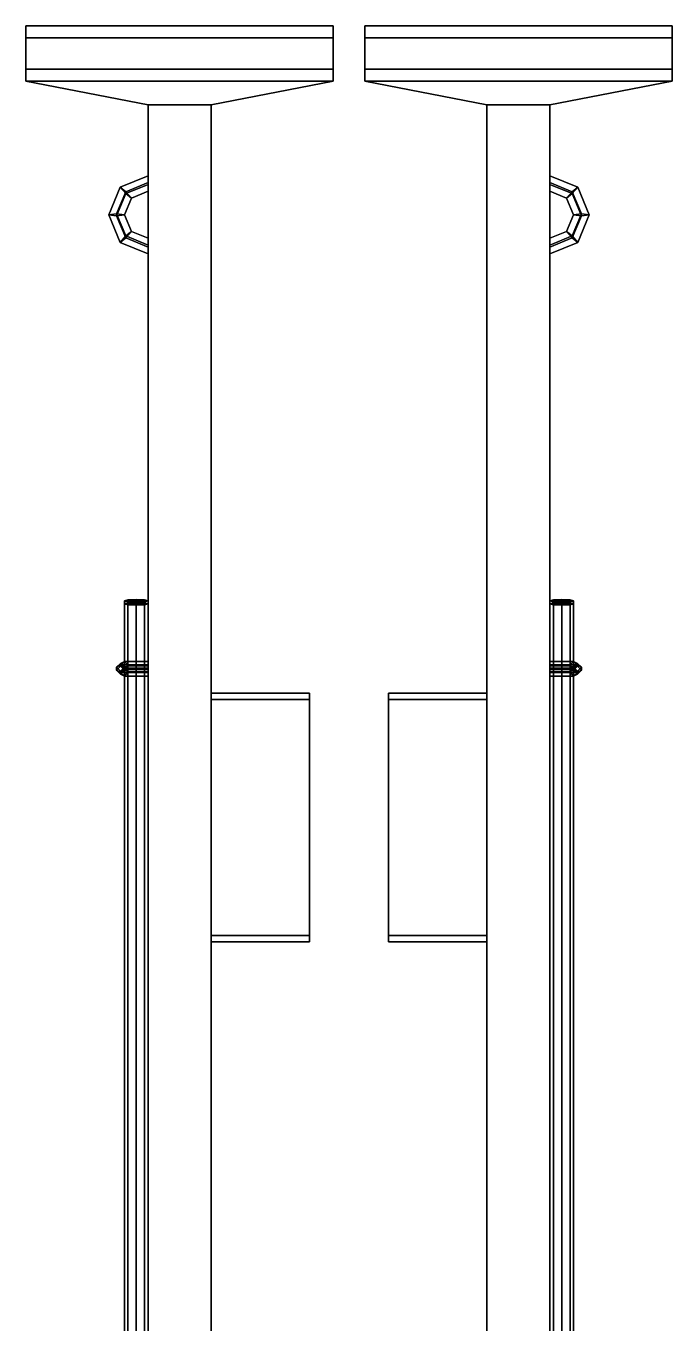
# Model space of a CAD drawing. Header units: millimetres. Extents: x -0.9 to 1, y -3.5 to 15.6.
# Drawn here: x -0.82 to 0.82, y 1.957 to 5.25 of the extents above; entities that cross this region are included whole.
import ezdxf

# ---------------------------------------------------------------- set-up
doc = ezdxf.new("R2010")
doc.units = ezdxf.units.MM
doc.layers.add('trail', color=3, linetype='Continuous')
doc.layers.add('trail2', color=3, linetype='Continuous')

msp = doc.modelspace()

# ---------------------------------------------------------------- linework, layer by layer
at = {"layer": 'trail'}
for points in [[(0.82, 5.25), (0.82, 5.11), (0.04, 5.11), (0.04, 5.25)], [(0.04, 5.11), (0.04, 5.14, 0.03), (0.04, 5.22, 0.03), (0.04, 5.25)], [(0.82, 5.25, 0.11), (0.82, 5.25), (0.04, 5.25), (0.04, 5.25, 0.11)], [(0.04, 5.25), (0.04, 5.22, 0.03), (0.04, 5.22, 0.09), (0.04, 5.25, 0.11)], [(0.04, 5.25, 0.11), (0.04, 5.11, 0.17), (0.82, 5.11, 0.17), (0.82, 5.25, 0.11)], [(0.04, 5.14, 0.12), (0.04, 5.11, 0.17), (0.04, 5.25, 0.11), (0.04, 5.22, 0.09)], [(0.82, 5.22, 0.03), (0.82, 5.14, 0.03), (0.82, 5.11), (0.82, 5.25)], [(0.82, 5.22, 0.09), (0.82, 5.22, 0.03), (0.82, 5.25), (0.82, 5.25, 0.11)], [(0.82, 5.25, 0.11), (0.82, 5.11, 0.17), (0.82, 5.14, 0.12), (0.82, 5.22, 0.09)], [(0.04, 5.22, 0.03), (0.04, 5.14, 0.03), (0.82, 5.14, 0.03), (0.82, 5.22, 0.03)], [(0.04, 5.22, 0.09), (0.04, 5.22, 0.03), (0.82, 5.22, 0.03), (0.82, 5.22, 0.09)], [(0.82, 5.22, 0.09), (0.82, 5.14, 0.12), (0.04, 5.14, 0.12), (0.04, 5.22, 0.09)], [(0.04, 5.14, 0.03), (0.04, 5.11), (0.04, 5.11, 0.17), (0.04, 5.14, 0.12)], [(0.82, 5.14, 0.12), (0.82, 5.14, 0.03), (0.04, 5.14, 0.03), (0.04, 5.14, 0.12)], [(0.82, 5.11, 0.17), (0.82, 5.11), (0.82, 5.14, 0.03), (0.82, 5.14, 0.12)], [(0.04, 5.11), (0.35, 5.05, 0.03), (0.35, 5.05, 0.17), (0.04, 5.11, 0.17)], [(0.82, 5.11), (0.51, 5.05, 0.03), (0.35, 5.05, 0.03), (0.04, 5.11)], [(0.04, 5.11, 0.17), (0.35, 5.05, 0.17), (0.51, 5.05, 0.17), (0.82, 5.11, 0.17)], [(0.51, 5.05, 0.17), (0.51, 5.05, 0.03), (0.82, 5.11), (0.82, 5.11, 0.17)], [(0.35, 5.05, 0.03), (0.35, 0.18, 0.56), (0.35, 0.18, 0.79), (0.35, 5.05, 0.17)], [(0.51, 5.05, 0.03), (0.51, 0.18, 0.56), (0.35, 0.18, 0.56), (0.35, 5.05, 0.03)], [(0.35, 5.05, 0.17), (0.35, 0.18, 0.79), (0.51, 0.18, 0.79), (0.51, 5.05, 0.17)], [(0.51, 0.18, 0.79), (0.51, 0.18, 0.56), (0.51, 5.05, 0.03), (0.51, 5.05, 0.17)], [(0.51, 4.8698, 0.1275), (0.51, 4.8525, 0.1498), (0.5666, 4.8292, 0.1527), (0.5807, 4.8408, 0.1311)], [(0.51, 4.8475, 0.1102), (0.51, 4.8698, 0.1275), (0.5807, 4.8408, 0.1311), (0.5666, 4.8243, 0.113)], [(0.51, 4.8525, 0.1498), (0.51, 4.8302, 0.1325), (0.5524, 4.8127, 0.1346), (0.5666, 4.8292, 0.1527)], [(0.51, 4.8302, 0.1325), (0.51, 4.8475, 0.1102), (0.5666, 4.8243, 0.113), (0.5524, 4.8127, 0.1346)], [(0.5807, 4.8408, 0.1311), (0.5666, 4.8292, 0.1527), (0.59, 4.7731, 0.1597), (0.61, 4.7706, 0.1399)], [(0.5666, 4.8243, 0.113), (0.5807, 4.8408, 0.1311), (0.61, 4.7706, 0.1399), (0.59, 4.7681, 0.12)], [(0.5666, 4.8292, 0.1527), (0.5524, 4.8127, 0.1346), (0.57, 4.7706, 0.1399), (0.59, 4.7731, 0.1597)], [(0.5524, 4.8127, 0.1346), (0.5666, 4.8243, 0.113), (0.59, 4.7681, 0.12), (0.57, 4.7706, 0.1399)], [(0.59, 4.7731, 0.1597), (0.57, 4.7706, 0.1399), (0.5524, 4.7285, 0.1451), (0.5666, 4.717, 0.1667)], [(0.57, 4.7706, 0.1399), (0.59, 4.7681, 0.12), (0.5666, 4.712, 0.127), (0.5524, 4.7285, 0.1451)], [(0.61, 4.7706, 0.1399), (0.59, 4.7731, 0.1597), (0.5666, 4.717, 0.1667), (0.5807, 4.7004, 0.1486)], [(0.59, 4.7681, 0.12), (0.61, 4.7706, 0.1399), (0.5807, 4.7004, 0.1486), (0.5666, 4.712, 0.127)], [(0.5666, 4.717, 0.1667), (0.5524, 4.7285, 0.1451), (0.51, 4.7111, 0.1473), (0.51, 4.6937, 0.1696)], [(0.5524, 4.7285, 0.1451), (0.5666, 4.712, 0.127), (0.51, 4.6888, 0.1299), (0.51, 4.7111, 0.1473)], [(0.5807, 4.7004, 0.1486), (0.5666, 4.717, 0.1667), (0.51, 4.6937, 0.1696), (0.51, 4.6714, 0.1522)], [(0.5666, 4.712, 0.127), (0.5807, 4.7004, 0.1486), (0.51, 4.6714, 0.1522), (0.51, 4.6888, 0.1299)], [(0.51, 3.7907, 0.279), (0.5188, 3.7933, 0.3), (0.54, 3.7944, 0.3087), (0.5612, 3.7933, 0.3)], [(0.5188, 3.7933, 0.3), (0.51, 3.7907, 0.279), (0.51, 0.8137, 0.6498), (0.5188, 0.8163, 0.6708)], [(0.5188, 3.7881, 0.2579), (0.51, 3.7907, 0.279), (0.5612, 3.7933, 0.3), (0.57, 3.7907, 0.279)], [(0.51, 3.7907, 0.279), (0.5188, 3.7881, 0.2579), (0.5188, 0.8111, 0.6287), (0.51, 0.8137, 0.6498)], [(0.51, 3.7833, 0.2194), (0.5188, 3.7859, 0.2405), (0.54, 3.787, 0.2492), (0.5612, 3.7859, 0.2405)], [(0.54, 3.7944, 0.3087), (0.5188, 3.7933, 0.3), (0.5188, 0.8163, 0.6708), (0.54, 0.8174, 0.6795)], [(0.54, 3.787, 0.2492), (0.5188, 3.7881, 0.2579), (0.57, 3.7907, 0.279), (0.5612, 3.7881, 0.2579)], [(0.5188, 3.7881, 0.2579), (0.54, 3.787, 0.2492), (0.54, 0.81, 0.62), (0.5188, 0.8111, 0.6287)], [(0.54, 3.787, 0.2492), (0.5188, 3.7859, 0.2405), (0.5188, 0.8089, 0.6113), (0.54, 0.81, 0.62)], [(0.5612, 3.7933, 0.3), (0.54, 3.7944, 0.3087), (0.54, 0.8174, 0.6795), (0.5612, 0.8163, 0.6708)], [(0.54, 3.787, 0.2492), (0.5612, 3.7881, 0.2579), (0.5612, 0.8111, 0.6287), (0.54, 0.81, 0.62)], [(0.5612, 3.7859, 0.2405), (0.54, 3.787, 0.2492), (0.54, 0.81, 0.62), (0.5612, 0.8089, 0.6113)], [(0.57, 3.7907, 0.279), (0.5612, 3.7933, 0.3), (0.5612, 0.8163, 0.6708), (0.57, 0.8137, 0.6498)], [(0.5612, 3.7881, 0.2579), (0.57, 3.7907, 0.279), (0.57, 0.8137, 0.6498), (0.5612, 0.8111, 0.6287)], [(0.5188, 3.7859, 0.2405), (0.51, 3.7833, 0.2194), (0.51, 0.8063, 0.5902), (0.5188, 0.8089, 0.6113)], [(0.5188, 3.7807, 0.1984), (0.51, 3.7833, 0.2194), (0.5612, 3.7859, 0.2405), (0.57, 3.7833, 0.2194)], [(0.51, 3.7833, 0.2194), (0.5188, 3.7807, 0.1984), (0.5188, 0.8037, 0.5692), (0.51, 0.8063, 0.5902)], [(0.54, 3.7796, 0.1897), (0.5188, 3.7807, 0.1984), (0.57, 3.7833, 0.2194), (0.5612, 3.7807, 0.1984)], [(0.5188, 3.7807, 0.1984), (0.54, 3.7796, 0.1897), (0.54, 0.8026, 0.5605), (0.5188, 0.8037, 0.5692)], [(0.54, 3.7796, 0.1897), (0.5612, 3.7807, 0.1984), (0.5612, 0.8037, 0.5692), (0.54, 0.8026, 0.5605)], [(0.57, 3.7833, 0.2194), (0.5612, 3.7859, 0.2405), (0.5612, 0.8089, 0.6113), (0.57, 0.8063, 0.5902)], [(0.5612, 3.7807, 0.1984), (0.57, 3.7833, 0.2194), (0.57, 0.8063, 0.5902), (0.5612, 0.8037, 0.5692)], [(0.58, 3.6282, 0.3496), (0.57, 3.6369, 0.3384), (0.51, 3.6369, 0.3384), (0.51, 3.6282, 0.3496)], [(0.57, 3.6369, 0.3384), (0.56, 3.6257, 0.3297), (0.51, 3.6257, 0.3297), (0.51, 3.6369, 0.3384)], [(0.57, 3.617, 0.3409), (0.58, 3.6282, 0.3496), (0.51, 3.6282, 0.3496), (0.51, 3.617, 0.3409)], [(0.56, 3.6257, 0.3297), (0.57, 3.617, 0.3409), (0.51, 3.617, 0.3409), (0.51, 3.6257, 0.3297)], [(0.56, 3.6257, 0.3297), (0.57, 3.6369, 0.3384), (0.58, 3.6319, 0.2987), (0.57, 3.622, 0.3)], [(0.57, 3.617, 0.3409), (0.56, 3.6257, 0.3297), (0.57, 3.622, 0.3), (0.58, 3.6121, 0.3012)], [(0.57, 3.6196, 0.1995), (0.56, 3.6109, 0.2107), (0.57, 3.6146, 0.2404), (0.58, 3.6245, 0.2392)], [(0.57, 3.6369, 0.3384), (0.58, 3.6282, 0.3496), (0.59, 3.622, 0.3), (0.58, 3.6319, 0.2987)], [(0.57, 3.622, 0.3), (0.58, 3.6319, 0.2987), (0.58, 3.6245, 0.2392), (0.57, 3.6146, 0.2404)], [(0.58, 3.6282, 0.3496), (0.57, 3.617, 0.3409), (0.58, 3.6121, 0.3012), (0.59, 3.622, 0.3)], [(0.58, 3.6084, 0.1908), (0.57, 3.6196, 0.1995), (0.58, 3.6245, 0.2392), (0.59, 3.6146, 0.2404)], [(0.58, 3.6121, 0.3012), (0.57, 3.622, 0.3), (0.57, 3.6146, 0.2404), (0.58, 3.6047, 0.2417)], [(0.58, 3.6319, 0.2987), (0.59, 3.622, 0.3), (0.59, 3.6146, 0.2404), (0.58, 3.6245, 0.2392)], [(0.59, 3.622, 0.3), (0.58, 3.6121, 0.3012), (0.58, 3.6047, 0.2417), (0.59, 3.6146, 0.2404)], [(0.57, 3.6196, 0.1995), (0.58, 3.6084, 0.1908), (0.51, 3.6084, 0.1908), (0.51, 3.6196, 0.1995)], [(0.56, 3.6109, 0.2107), (0.57, 3.6196, 0.1995), (0.51, 3.6196, 0.1995), (0.51, 3.6109, 0.2107)], [(0.57, 3.5997, 0.202), (0.56, 3.6109, 0.2107), (0.51, 3.6109, 0.2107), (0.51, 3.5997, 0.202)], [(0.58, 3.6084, 0.1908), (0.57, 3.5997, 0.202), (0.51, 3.5997, 0.202), (0.51, 3.6084, 0.1908)], [(0.56, 3.6109, 0.2107), (0.57, 3.5997, 0.202), (0.58, 3.6047, 0.2417), (0.57, 3.6146, 0.2404)], [(0.57, 3.5997, 0.202), (0.58, 3.6084, 0.1908), (0.59, 3.6146, 0.2404), (0.58, 3.6047, 0.2417)], [(0.1, 3.54, 0.2), (0.1, 2.9248, 0.2766), (0.1, 2.9408, 0.4056), (0.1, 3.5561, 0.329)], [(0.35, 3.5561, 0.329), (0.35, 3.54, 0.2), (0.1, 3.54, 0.2), (0.1, 3.5561, 0.329)], [(0.1, 3.5561, 0.329), (0.1, 2.9408, 0.4056), (0.35, 2.9408, 0.4056), (0.35, 3.5561, 0.329)], [(0.35, 3.54, 0.2), (0.35, 2.9248, 0.2766), (0.1, 2.9248, 0.2766), (0.1, 3.54, 0.2)], [(0.1, 2.9408, 0.4056), (0.1, 2.9248, 0.2766), (0.35, 2.9248, 0.2766), (0.35, 2.9408, 0.4056)]]:
    msp.add_3dface(points, dxfattribs=at)
at = {"layer": 'trail2'}
for points in [[(-0.82, 5.25, 0.11), (-0.82, 5.25), (-0.04, 5.25), (-0.04, 5.25, 0.11)], [(-0.82, 5.22, 0.09), (-0.82, 5.22, 0.03), (-0.82, 5.25), (-0.82, 5.25, 0.11)], [(-0.82, 5.25), (-0.82, 5.11), (-0.04, 5.11), (-0.04, 5.25)], [(-0.82, 5.22, 0.03), (-0.82, 5.14, 0.03), (-0.82, 5.11), (-0.82, 5.25)], [(-0.04, 5.25, 0.11), (-0.04, 5.11, 0.17), (-0.82, 5.11, 0.17), (-0.82, 5.25, 0.11)], [(-0.82, 5.25, 0.11), (-0.82, 5.11, 0.17), (-0.82, 5.14, 0.12), (-0.82, 5.22, 0.09)], [(-0.04, 5.25), (-0.04, 5.22, 0.03), (-0.04, 5.22, 0.09), (-0.04, 5.25, 0.11)], [(-0.04, 5.11), (-0.04, 5.14, 0.03), (-0.04, 5.22, 0.03), (-0.04, 5.25)], [(-0.04, 5.14, 0.12), (-0.04, 5.11, 0.17), (-0.04, 5.25, 0.11), (-0.04, 5.22, 0.09)], [(-0.04, 5.22, 0.09), (-0.04, 5.22, 0.03), (-0.82, 5.22, 0.03), (-0.82, 5.22, 0.09)], [(-0.04, 5.22, 0.03), (-0.04, 5.14, 0.03), (-0.82, 5.14, 0.03), (-0.82, 5.22, 0.03)], [(-0.82, 5.22, 0.09), (-0.82, 5.14, 0.12), (-0.04, 5.14, 0.12), (-0.04, 5.22, 0.09)], [(-0.82, 5.14, 0.12), (-0.82, 5.14, 0.03), (-0.04, 5.14, 0.03), (-0.04, 5.14, 0.12)], [(-0.82, 5.11, 0.17), (-0.82, 5.11), (-0.82, 5.14, 0.03), (-0.82, 5.14, 0.12)], [(-0.04, 5.14, 0.03), (-0.04, 5.11), (-0.04, 5.11, 0.17), (-0.04, 5.14, 0.12)], [(-0.51, 5.05, 0.17), (-0.51, 5.05, 0.03), (-0.82, 5.11), (-0.82, 5.11, 0.17)], [(-0.82, 5.11), (-0.51, 5.05, 0.03), (-0.35, 5.05, 0.03), (-0.04, 5.11)], [(-0.04, 5.11, 0.17), (-0.35, 5.05, 0.17), (-0.51, 5.05, 0.17), (-0.82, 5.11, 0.17)], [(-0.04, 5.11), (-0.35, 5.05, 0.03), (-0.35, 5.05, 0.17), (-0.04, 5.11, 0.17)], [(-0.35, 5.05, 0.17), (-0.35, 0.18, 0.79), (-0.51, 0.18, 0.79), (-0.51, 5.05, 0.17)], [(-0.51, 5.05, 0.03), (-0.51, 0.18, 0.56), (-0.35, 0.18, 0.56), (-0.35, 5.05, 0.03)], [(-0.51, 0.18, 0.79), (-0.51, 0.18, 0.56), (-0.51, 5.05, 0.03), (-0.51, 5.05, 0.17)], [(-0.35, 5.05, 0.03), (-0.35, 0.18, 0.56), (-0.35, 0.18, 0.79), (-0.35, 5.05, 0.17)], [(-0.5666, 4.8243, 0.113), (-0.5807, 4.8408, 0.1311), (-0.61, 4.7706, 0.1399), (-0.59, 4.7681, 0.12)], [(-0.5807, 4.8408, 0.1311), (-0.5666, 4.8292, 0.1527), (-0.59, 4.7731, 0.1597), (-0.61, 4.7706, 0.1399)], [(-0.51, 4.8475, 0.1102), (-0.51, 4.8698, 0.1275), (-0.5807, 4.8408, 0.1311), (-0.5666, 4.8243, 0.113)], [(-0.51, 4.8698, 0.1275), (-0.51, 4.8525, 0.1498), (-0.5666, 4.8292, 0.1527), (-0.5807, 4.8408, 0.1311)], [(-0.51, 4.8525, 0.1498), (-0.51, 4.8302, 0.1325), (-0.5524, 4.8127, 0.1346), (-0.5666, 4.8292, 0.1527)], [(-0.51, 4.8302, 0.1325), (-0.51, 4.8475, 0.1102), (-0.5666, 4.8243, 0.113), (-0.5524, 4.8127, 0.1346)], [(-0.5666, 4.8292, 0.1527), (-0.5524, 4.8127, 0.1346), (-0.57, 4.7706, 0.1399), (-0.59, 4.7731, 0.1597)], [(-0.5524, 4.8127, 0.1346), (-0.5666, 4.8243, 0.113), (-0.59, 4.7681, 0.12), (-0.57, 4.7706, 0.1399)], [(-0.61, 4.7706, 0.1399), (-0.59, 4.7731, 0.1597), (-0.5666, 4.717, 0.1667), (-0.5807, 4.7004, 0.1486)], [(-0.59, 4.7681, 0.12), (-0.61, 4.7706, 0.1399), (-0.5807, 4.7004, 0.1486), (-0.5666, 4.712, 0.127)], [(-0.59, 4.7731, 0.1597), (-0.57, 4.7706, 0.1399), (-0.5524, 4.7285, 0.1451), (-0.5666, 4.717, 0.1667)], [(-0.57, 4.7706, 0.1399), (-0.59, 4.7681, 0.12), (-0.5666, 4.712, 0.127), (-0.5524, 4.7285, 0.1451)], [(-0.5807, 4.7004, 0.1486), (-0.5666, 4.717, 0.1667), (-0.51, 4.6937, 0.1696), (-0.51, 4.6714, 0.1522)], [(-0.5666, 4.712, 0.127), (-0.5807, 4.7004, 0.1486), (-0.51, 4.6714, 0.1522), (-0.51, 4.6888, 0.1299)], [(-0.5524, 4.7285, 0.1451), (-0.5666, 4.712, 0.127), (-0.51, 4.6888, 0.1299), (-0.51, 4.7111, 0.1473)], [(-0.5666, 4.717, 0.1667), (-0.5524, 4.7285, 0.1451), (-0.51, 4.7111, 0.1473), (-0.51, 4.6937, 0.1696)], [(-0.57, 3.7907, 0.279), (-0.5612, 3.7933, 0.3), (-0.5612, 0.8163, 0.6708), (-0.57, 0.8137, 0.6498)], [(-0.5188, 3.7881, 0.2579), (-0.51, 3.7907, 0.279), (-0.5612, 3.7933, 0.3), (-0.57, 3.7907, 0.279)], [(-0.5612, 3.7881, 0.2579), (-0.57, 3.7907, 0.279), (-0.57, 0.8137, 0.6498), (-0.5612, 0.8111, 0.6287)], [(-0.54, 3.787, 0.2492), (-0.5188, 3.7881, 0.2579), (-0.57, 3.7907, 0.279), (-0.5612, 3.7881, 0.2579)], [(-0.5612, 3.7933, 0.3), (-0.54, 3.7944, 0.3087), (-0.54, 0.8174, 0.6795), (-0.5612, 0.8163, 0.6708)], [(-0.51, 3.7907, 0.279), (-0.5188, 3.7933, 0.3), (-0.54, 3.7944, 0.3087), (-0.5612, 3.7933, 0.3)], [(-0.54, 3.787, 0.2492), (-0.5612, 3.7881, 0.2579), (-0.5612, 0.8111, 0.6287), (-0.54, 0.81, 0.62)], [(-0.5612, 3.7859, 0.2405), (-0.54, 3.787, 0.2492), (-0.54, 0.81, 0.62), (-0.5612, 0.8089, 0.6113)], [(-0.51, 3.7833, 0.2194), (-0.5188, 3.7859, 0.2405), (-0.54, 3.787, 0.2492), (-0.5612, 3.7859, 0.2405)], [(-0.54, 3.7944, 0.3087), (-0.5188, 3.7933, 0.3), (-0.5188, 0.8163, 0.6708), (-0.54, 0.8174, 0.6795)], [(-0.5188, 3.7881, 0.2579), (-0.54, 3.787, 0.2492), (-0.54, 0.81, 0.62), (-0.5188, 0.8111, 0.6287)], [(-0.54, 3.787, 0.2492), (-0.5188, 3.7859, 0.2405), (-0.5188, 0.8089, 0.6113), (-0.54, 0.81, 0.62)], [(-0.5188, 3.7933, 0.3), (-0.51, 3.7907, 0.279), (-0.51, 0.8137, 0.6498), (-0.5188, 0.8163, 0.6708)], [(-0.51, 3.7907, 0.279), (-0.5188, 3.7881, 0.2579), (-0.5188, 0.8111, 0.6287), (-0.51, 0.8137, 0.6498)], [(-0.57, 3.7833, 0.2194), (-0.5612, 3.7859, 0.2405), (-0.5612, 0.8089, 0.6113), (-0.57, 0.8063, 0.5902)], [(-0.5188, 3.7807, 0.1984), (-0.51, 3.7833, 0.2194), (-0.5612, 3.7859, 0.2405), (-0.57, 3.7833, 0.2194)], [(-0.5612, 3.7807, 0.1984), (-0.57, 3.7833, 0.2194), (-0.57, 0.8063, 0.5902), (-0.5612, 0.8037, 0.5692)], [(-0.54, 3.7796, 0.1897), (-0.5188, 3.7807, 0.1984), (-0.57, 3.7833, 0.2194), (-0.5612, 3.7807, 0.1984)], [(-0.54, 3.7796, 0.1897), (-0.5612, 3.7807, 0.1984), (-0.5612, 0.8037, 0.5692), (-0.54, 0.8026, 0.5605)], [(-0.5188, 3.7807, 0.1984), (-0.54, 3.7796, 0.1897), (-0.54, 0.8026, 0.5605), (-0.5188, 0.8037, 0.5692)], [(-0.5188, 3.7859, 0.2405), (-0.51, 3.7833, 0.2194), (-0.51, 0.8063, 0.5902), (-0.5188, 0.8089, 0.6113)], [(-0.51, 3.7833, 0.2194), (-0.5188, 3.7807, 0.1984), (-0.5188, 0.8037, 0.5692), (-0.51, 0.8063, 0.5902)], [(-0.57, 3.6369, 0.3384), (-0.58, 3.6282, 0.3496), (-0.59, 3.622, 0.3), (-0.58, 3.6319, 0.2987)], [(-0.58, 3.6319, 0.2987), (-0.59, 3.622, 0.3), (-0.59, 3.6146, 0.2404), (-0.58, 3.6245, 0.2392)], [(-0.58, 3.6282, 0.3496), (-0.57, 3.617, 0.3409), (-0.58, 3.6121, 0.3012), (-0.59, 3.622, 0.3)], [(-0.58, 3.6084, 0.1908), (-0.57, 3.6196, 0.1995), (-0.58, 3.6245, 0.2392), (-0.59, 3.6146, 0.2404)], [(-0.59, 3.622, 0.3), (-0.58, 3.6121, 0.3012), (-0.58, 3.6047, 0.2417), (-0.59, 3.6146, 0.2404)], [(-0.58, 3.6282, 0.3496), (-0.57, 3.6369, 0.3384), (-0.51, 3.6369, 0.3384), (-0.51, 3.6282, 0.3496)], [(-0.56, 3.6257, 0.3297), (-0.57, 3.6369, 0.3384), (-0.58, 3.6319, 0.2987), (-0.57, 3.622, 0.3)], [(-0.57, 3.622, 0.3), (-0.58, 3.6319, 0.2987), (-0.58, 3.6245, 0.2392), (-0.57, 3.6146, 0.2404)], [(-0.57, 3.617, 0.3409), (-0.58, 3.6282, 0.3496), (-0.51, 3.6282, 0.3496), (-0.51, 3.617, 0.3409)], [(-0.57, 3.617, 0.3409), (-0.56, 3.6257, 0.3297), (-0.57, 3.622, 0.3), (-0.58, 3.6121, 0.3012)], [(-0.57, 3.6196, 0.1995), (-0.56, 3.6109, 0.2107), (-0.57, 3.6146, 0.2404), (-0.58, 3.6245, 0.2392)], [(-0.58, 3.6121, 0.3012), (-0.57, 3.622, 0.3), (-0.57, 3.6146, 0.2404), (-0.58, 3.6047, 0.2417)], [(-0.57, 3.6369, 0.3384), (-0.56, 3.6257, 0.3297), (-0.51, 3.6257, 0.3297), (-0.51, 3.6369, 0.3384)], [(-0.56, 3.6257, 0.3297), (-0.57, 3.617, 0.3409), (-0.51, 3.617, 0.3409), (-0.51, 3.6257, 0.3297)], [(-0.57, 3.5997, 0.202), (-0.58, 3.6084, 0.1908), (-0.59, 3.6146, 0.2404), (-0.58, 3.6047, 0.2417)], [(-0.57, 3.6196, 0.1995), (-0.58, 3.6084, 0.1908), (-0.51, 3.6084, 0.1908), (-0.51, 3.6196, 0.1995)], [(-0.56, 3.6109, 0.2107), (-0.57, 3.5997, 0.202), (-0.58, 3.6047, 0.2417), (-0.57, 3.6146, 0.2404)], [(-0.58, 3.6084, 0.1908), (-0.57, 3.5997, 0.202), (-0.51, 3.5997, 0.202), (-0.51, 3.6084, 0.1908)], [(-0.56, 3.6109, 0.2107), (-0.57, 3.6196, 0.1995), (-0.51, 3.6196, 0.1995), (-0.51, 3.6109, 0.2107)], [(-0.57, 3.5997, 0.202), (-0.56, 3.6109, 0.2107), (-0.51, 3.6109, 0.2107), (-0.51, 3.5997, 0.202)], [(-0.35, 3.5561, 0.329), (-0.35, 3.54, 0.2), (-0.1, 3.54, 0.2), (-0.1, 3.5561, 0.329)], [(-0.1, 3.5561, 0.329), (-0.1, 2.9408, 0.4056), (-0.35, 2.9408, 0.4056), (-0.35, 3.5561, 0.329)], [(-0.35, 3.54, 0.2), (-0.35, 2.9248, 0.2766), (-0.1, 2.9248, 0.2766), (-0.1, 3.54, 0.2)], [(-0.1, 3.54, 0.2), (-0.1, 2.9248, 0.2766), (-0.1, 2.9408, 0.4056), (-0.1, 3.5561, 0.329)], [(-0.1, 2.9408, 0.4056), (-0.1, 2.9248, 0.2766), (-0.35, 2.9248, 0.2766), (-0.35, 2.9408, 0.4056)]]:
    msp.add_3dface(points, dxfattribs=at)

doc.saveas('drawing.dxf')
